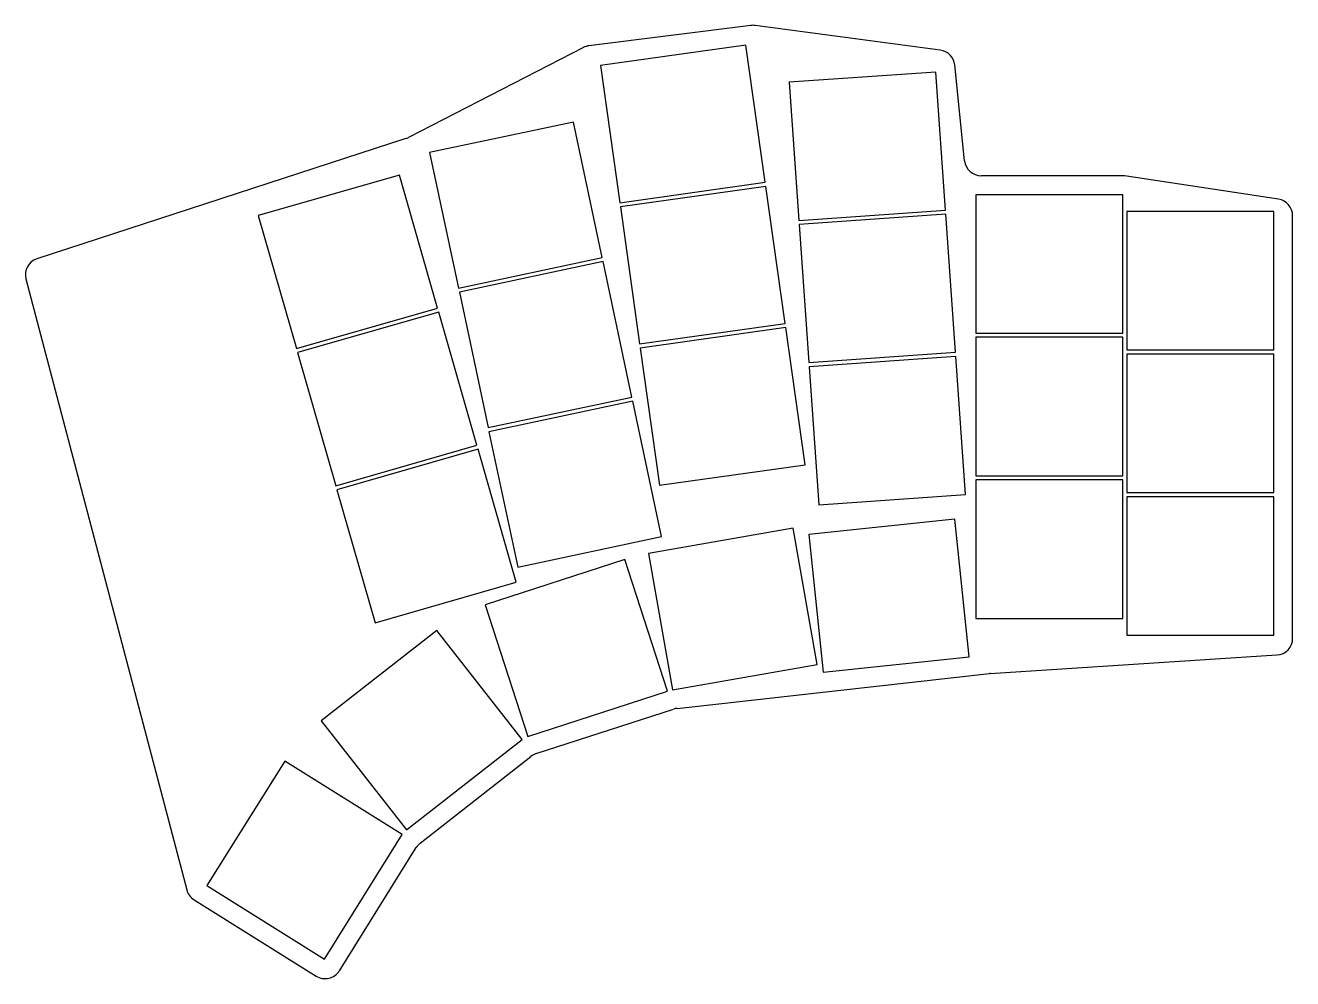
# Model space of a CAD drawing. Header units: millimetres. Extents: x 253 to 404, y -149 to -36.
import ezdxf

# ---------------------------------------------------------------- set-up
doc = ezdxf.new("R2010")
doc.units = ezdxf.units.MM

msp = doc.modelspace()

# ---------------------------------------------------------------- linework, layer by layer
for p, q in [((339.56, -35.58), (320.27, -38)), ((362.13, -38.52), (340.07, -35.58)), ((319.61, -38.2), (298.78, -48.93)), ((338.99, -37.93), (321.66, -40.37)), ((341.28, -54.27), (338.99, -37.93)), ((321.66, -40.37), (323.96, -56.71)), ((365.03, -51.71), (363.86, -40.29)), ((361.61, -41.13), (344.15, -42.35)), ((362.76, -57.59), (361.61, -41.13)), ((344.15, -42.35), (345.3, -58.81)), ((318.42, -47.1), (301.3, -50.74)), ((321.85, -63.24), (318.42, -47.1)), ((298.48, -49.06), (254.51, -63.38)), ((301.3, -50.74), (304.74, -66.88)), ((297.7, -53.41), (280.87, -58.23)), ((302.25, -69.27), (297.7, -53.41)), ((323.96, -56.71), (341.28, -54.27)), ((383.77, -53.5), (367.02, -53.5)), ((402.42, -56.29), (384.07, -53.52)), ((341.35, -54.77), (324.02, -57.2)), ((343.65, -71.11), (341.35, -54.77)), ((383.87, -55.75), (366.37, -55.75)), ((366.37, -55.75), (366.37, -72.25)), ((383.87, -72.25), (383.87, -55.75)), ((324.02, -57.2), (326.32, -73.54)), ((280.87, -58.23), (285.42, -74.1)), ((345.3, -58.81), (362.76, -57.59)), ((362.79, -58.08), (345.33, -59.31)), ((363.94, -74.54), (362.79, -58.08)), ((401.87, -57.75), (384.37, -57.75)), ((384.37, -57.75), (384.37, -74.25)), ((401.87, -74.25), (401.87, -57.75)), ((404.12, -108.62), (404.12, -58.27)), ((345.33, -59.31), (346.48, -75.77)), ((304.74, -66.88), (321.85, -63.24)), ((321.96, -63.73), (304.84, -67.37)), ((325.39, -79.87), (321.96, -63.73)), ((253.2, -65.79), (272.36, -138.62)), ((304.84, -67.37), (308.27, -83.51)), ((285.42, -74.1), (302.25, -69.27)), ((302.38, -69.75), (285.56, -74.58)), ((306.93, -85.61), (302.38, -69.75)), ((326.32, -73.54), (343.65, -71.11)), ((343.72, -71.6), (326.39, -74.04)), ((346.02, -87.94), (343.72, -71.6)), ((366.37, -72.25), (383.87, -72.25)), ((383.87, -72.75), (366.37, -72.75)), ((366.37, -72.75), (366.37, -89.25)), ((383.87, -89.25), (383.87, -72.75)), ((285.56, -74.58), (290.11, -90.44)), ((326.39, -74.04), (328.69, -90.38)), ((346.48, -75.77), (363.94, -74.54)), ((363.98, -75.04), (346.52, -76.26)), ((365.13, -91.5), (363.98, -75.04)), ((384.37, -74.25), (401.87, -74.25)), ((401.87, -74.75), (384.37, -74.75)), ((384.37, -74.75), (384.37, -91.25)), ((401.87, -91.25), (401.87, -74.75)), ((346.52, -76.26), (347.67, -92.72)), ((308.27, -83.51), (325.39, -79.87)), ((325.49, -80.36), (308.37, -84)), ((328.92, -96.5), (325.49, -80.36)), ((308.37, -84), (311.8, -100.14)), ((290.11, -90.44), (306.93, -85.61)), ((307.07, -86.09), (290.25, -90.92)), ((311.62, -101.95), (307.07, -86.09)), ((328.69, -90.38), (346.02, -87.94)), ((366.37, -89.25), (383.87, -89.25)), ((383.87, -89.75), (366.37, -89.75)), ((366.37, -89.75), (366.37, -106.25)), ((383.87, -106.25), (383.87, -89.75)), ((290.25, -90.92), (294.79, -106.78)), ((347.67, -92.72), (365.13, -91.5)), ((384.37, -91.25), (401.87, -91.25)), ((401.87, -91.75), (384.37, -91.75)), ((384.37, -91.75), (384.37, -108.25)), ((401.87, -108.25), (401.87, -91.75)), ((363.86, -94.41), (346.46, -96.24)), ((365.58, -110.82), (363.86, -94.41)), ((311.8, -100.14), (328.92, -96.5)), ((344.59, -95.49), (327.36, -98.53)), ((347.46, -111.74), (344.59, -95.49)), ((346.46, -96.24), (348.18, -112.65)), ((324.54, -99.23), (307.9, -104.64)), ((329.64, -114.92), (324.54, -99.23)), ((327.36, -98.53), (330.23, -114.78)), ((294.79, -106.78), (311.62, -101.95)), ((307.9, -104.64), (313, -120.33)), ((366.37, -106.25), (383.87, -106.25)), ((302.17, -107.68), (288.38, -118.46)), ((312.33, -120.68), (302.17, -107.68)), ((384.37, -108.25), (401.87, -108.25)), ((348.18, -112.65), (365.58, -110.82)), ((368.1, -112.82), (402.25, -110.62)), ((330.23, -114.78), (347.46, -111.74)), ((330.77, -116.98), (368.01, -112.82)), ((313, -120.33), (329.64, -114.92)), ((313.98, -122.38), (330.37, -117.06)), ((288.38, -118.46), (298.54, -131.46)), ((298.54, -131.46), (312.33, -120.68)), ((284.05, -123.27), (274.77, -138.11)), ((298.04, -132.02), (284.05, -123.27)), ((300.17, -133.04), (313.37, -122.7)), ((288.76, -146.86), (298.04, -132.02)), ((290.54, -148.26), (299.7, -133.56)), ((274.77, -138.11), (288.76, -146.86)), ((273.23, -139.81), (287.78, -148.9))]:
    msp.add_line(p, q)
for centre, start, end in [((339.81, -37.56), 82.4193, 97.1472), ((320.52, -39.98), 97.1472, 117.2551), ((361.87, -40.5), 5.9007, 82.4193), ((297.86, -47.15), 288.0472, 297.2551), ((367.02, -51.5), 185.9007, 270), ((383.77, -55.5), 81.4138, 90), ((402.12, -58.27), 0, 81.4138), ((255.13, -65.29), 108.0472, 194.7438), ((402.12, -108.62), 273.679, 0), ((368.23, -114.81), 93.679, 96.3652), ((330.99, -118.97), 96.3652, 107.9574), ((314.6, -124.28), 107.9574, 128.0723), ((301.4, -134.62), 128.0723, 148.0642), ((274.29, -138.11), 194.7438, 238), ((288.84, -147.2), 238, 328.0642)]:
    msp.add_arc(centre, 2, start, end)

doc.saveas('drawing.dxf')
